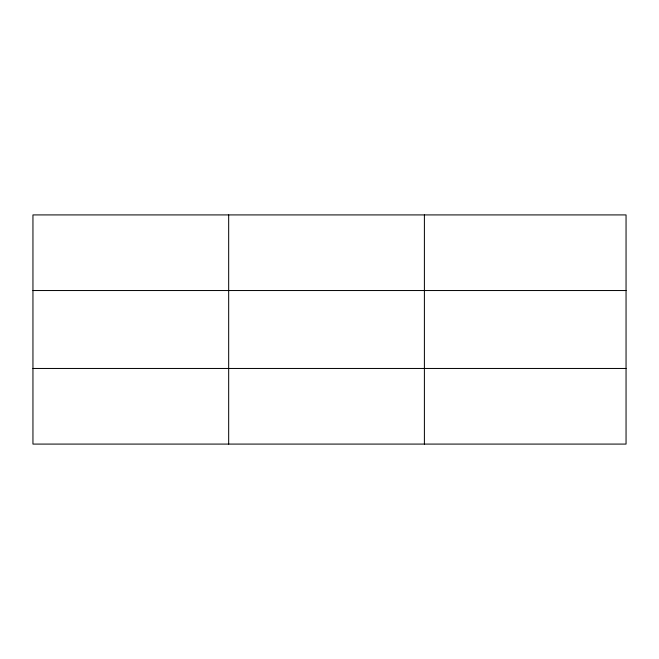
<?xml version="1.0" encoding="UTF-8"?>
<svg xmlns="http://www.w3.org/2000/svg" width="659" height="659" viewBox="0 0 659 659"><rect width="100%" height="100%" fill="white"/><g stroke="black" fill="none" stroke-linecap="round" stroke-linejoin="round"><path stroke-width="0.99" d="M228.673 444.084L228.673 214.916M424.396 444.084L424.396 214.916M626.05 290.537L626.05 214.916L32.95 214.916L32.95 444.084L626.05 444.084L626.05 290.537L32.95 290.537M32.95 368.463L626.05 368.463"/></g></svg>
